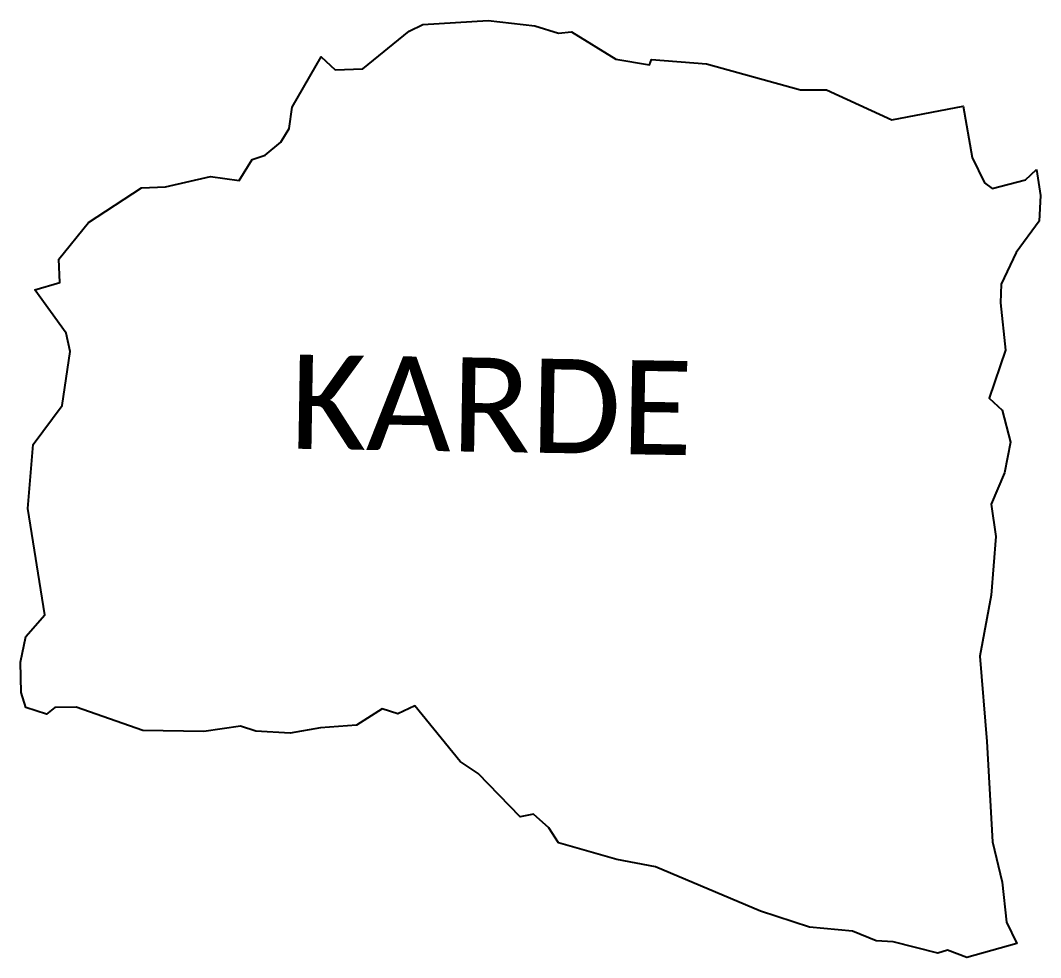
# Model space of a CAD drawing. Header units: metres. Extents: x 310492 to 316833, y 1915291 to 1918169.
# Drawn here: x 313801 to 316833, y 1915385 to 1918169 of the extents above; entities that cross this region are included whole.
import ezdxf

# ---------------------------------------------------------------- set-up
doc = ezdxf.new("R2010")
doc.units = ezdxf.units.M
doc.layers.add('village', color=250, linetype='Continuous')
doc.layers.add('VILLAGE NAME', color=250, linetype='Continuous')
doc.styles.get("Standard").update_dxf_attribs({"font": 'simplex.shx'})

msp = doc.modelspace()

# ---------------------------------------------------------------- linework, layer by layer
at = {"layer": 'village', "color": 4}
msp.add_polyline3d([(316820.9, 1917725.8, 0), (316832.8, 1917648.7, 0), (316828.8, 1917572.2, 0), (316759.9, 1917479.2, 0), (316715.8, 1917385.5, 0), (316713.6, 1917329.9, 0), (316728.9, 1917189.4, 0), (316680.4, 1917046.5, 0), (316718.6, 1917010.9, 0), (316743, 1916916.3, 0), (316725.8, 1916825, 0), (316685.8, 1916732, 0), (316699.8, 1916636.2, 0), (316686.3, 1916461.9, 0), (316652.4, 1916280.6, 0), (316673.1, 1916027.6, 0), (316690.2, 1915728.7, 0), (316718.3, 1915609.1, 0), (316731.3, 1915490.6, 0), (316761.8, 1915426.9, 0), (316613.4, 1915385.3, 0), (316555.7, 1915407.2, 0), (316527.1, 1915398.9, 0), (316394.9, 1915431.9, 0), (316344.1, 1915435, 0), (316273.5, 1915464, 0), (316145.6, 1915475.6, 0), (316000.2, 1915523.5, 0), (315688.8, 1915655, 0), (315573.7, 1915676.4, 0), (315400.3, 1915725.8, 0), (315371.4, 1915771.2, 0), (315325.3, 1915811.7, 0), (315285.7, 1915803.8, 0), (315161.6, 1915932.5, 0), (315107.7, 1915968.2, 0), (314972.9, 1916132.6, 0), (314922.7, 1916109.2, 0), (314875.6, 1916123.8, 0), (314800.2, 1916075.8, 0), (314692.7, 1916067.3, 0), (314602.3, 1916051.4, 0), (314500.3, 1916058.1, 0), (314454.9, 1916072.8, 0), (314345.6, 1916056.6, 0), (314164.4, 1916059.8, 0), (313966.6, 1916129.2, 0), (313903.4, 1916128.1, 0), (313878.1, 1916108.4, 0), (313816.8, 1916128.5, 0), (313803.1, 1916172.8, 0), (313801, 1916262.3, 0), (313816.7, 1916339.3, 0), (313873.3, 1916402.9, 0), (313822.9, 1916718.9, 0), (313839, 1916909, 0), (313925.1, 1917024.8, 0), (313948.4, 1917185.2, 0), (313936.8, 1917239.9, 0), (313843.9, 1917369, 0), (313918.5, 1917390, 0), (313915, 1917459.7, 0), (314003.5, 1917568.7, 0), (314160.6, 1917671.2, 0), (314232.2, 1917674.2, 0), (314365.7, 1917705, 0), (314450.9, 1917693.4, 0), (314489.5, 1917755.3, 0), (314528.5, 1917769, 0), (314575, 1917806.8, 0), (314599.5, 1917848.1, 0), (314608.5, 1917911.2, 0), (314694.9, 1918060.9, 0), (314736.8, 1918021.9, 0), (314818.7, 1918025.2, 0), (314955.9, 1918136.6, 0), (314997.2, 1918157.1, 0), (315190.6, 1918168.9, 0), (315330, 1918152.6, 0), (315400.5, 1918131.2, 0), (315439.2, 1918134.9, 0), (315570, 1918054.1, 0), (315670.1, 1918036.5, 0), (315676.1, 1918052.5, 0), (315840, 1918039.8, 0), (316119.4, 1917962.9, 0), (316196.6, 1917963.1, 0), (316391.1, 1917873.6, 0), (316602.8, 1917914.2, 0), (316629.4, 1917761.4, 0), (316665.7, 1917686.7, 0), (316688.9, 1917669.5, 0), (316788.3, 1917695.1, 0), (316820.9, 1917725.8, 0)], close=True, dxfattribs=at)

# ---------------------------------------------------------------- texts
at = {"layer": 'VILLAGE NAME', "insert": (314605.3, 1917176.6), "char_height": 279.599, "attachment_point": 1, "rotation": 359.0535}
msp.add_mtext_dynamic_manual_height_columns('{\\fCalibri|b0|i0|c0|p34;KARDE}', width=503.013, gutter_width=1398, heights=[0], dxfattribs=at)

doc.saveas('drawing.dxf')
